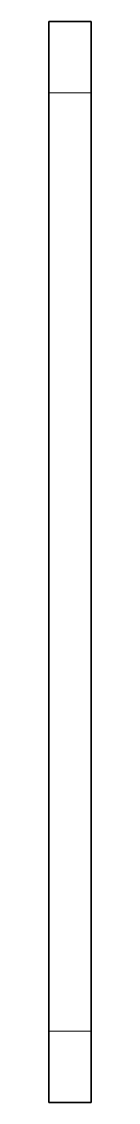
# Model space of a CAD drawing. Extents: x -131 to 1002, y -402 to 783.
# Drawn here: x 666.7 to 669.7, y 170.9 to 246.6 of the extents above; entities that cross this region are included whole.
import ezdxf

# ---------------------------------------------------------------- set-up
doc = ezdxf.new("R2010")
doc.units = 0

msp = doc.modelspace()

# ---------------------------------------------------------------- linework, layer by layer
at = {"color": 7, "lineweight": 35, "ltscale": 0.075}
for p, q in [((669.73, 246.622), (666.73, 246.622)), ((669.73, 170.862), (666.73, 170.862))]:
    msp.add_line(p, q, dxfattribs=at)
at = {"color": 7, "lineweight": 35, "ltscale": 0.125}
for p, q in [((666.73, 241.622), (666.73, 246.622)), ((669.73, 241.622), (669.73, 246.622)), ((666.73, 170.862), (666.73, 175.862)), ((669.73, 170.862), (669.73, 175.862))]:
    msp.add_line(p, q, dxfattribs=at)
at = {"color": 7, "lineweight": 13, "ltscale": 0.075}
for p, q in [((669.73, 241.622), (666.73, 241.622)), ((669.73, 175.862), (666.73, 175.862))]:
    msp.add_line(p, q, dxfattribs=at)
at = {"color": 7, "lineweight": 35}
for p, q in [((666.73, 241.622), (666.73, 175.862)), ((669.73, 241.622), (669.73, 175.862))]:
    msp.add_line(p, q, dxfattribs=at)

doc.saveas('drawing.dxf')
